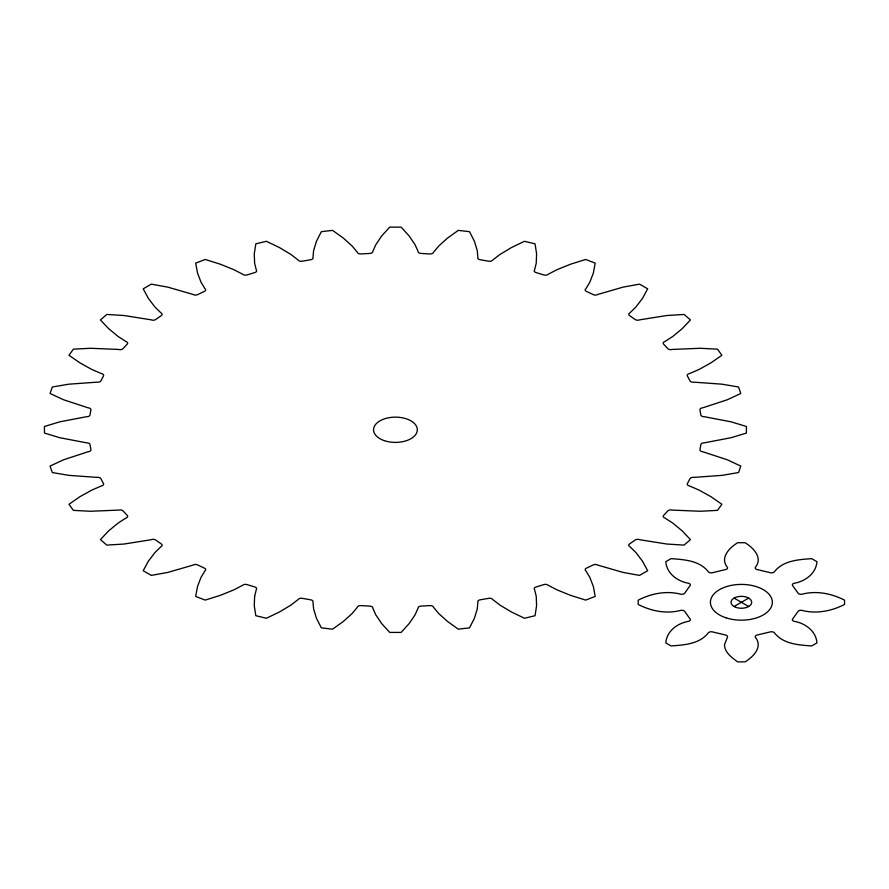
<?xml version="1.0" encoding="UTF-8"?>
<svg xmlns="http://www.w3.org/2000/svg" width="889" height="889" viewBox="0 0 889 889"><rect width="100%" height="100%" fill="white"/><g stroke="black" fill="none" stroke-linecap="round" stroke-linejoin="round"><path stroke-width="1.33" d="M734.07 606.509L748.671 598.086M734.07 598.086L748.671 606.509M254.621 596.341L254.276 605.798L255.832 615.721L266.4 618.255L279.657 611.865L290.992 605.042L298.126 599.542A3.245 1.867 0 0 1 302.216 598.341L310.728 599.831A3.245 1.867 0 0 1 312.972 602.142L313.617 609.009L316.473 618.311L321.351 627.878L332.564 629.168L343.41 621.411L352.222 613.443L357.367 607.243A3.245 1.867 0 0 1 360.967 605.598L369.824 606.109A3.245 1.867 0 0 1 372.802 608.12L375.747 614.777L381.692 623.589L389.715 632.412L401.15 632.412L409.162 623.589L415.107 614.777L418.063 608.12A3.245 1.867 0 0 1 421.042 606.109L429.898 605.598A3.245 1.867 0 0 1 433.499 607.243L438.644 613.443L447.456 621.411L458.291 629.168L469.514 627.878L474.393 618.311L477.249 609.009L477.893 602.142A3.245 1.867 0 0 1 480.127 599.831L488.65 598.341A3.245 1.867 0 0 1 492.739 599.542L499.874 605.042L511.208 611.865L524.466 618.255L535.034 615.721L536.589 605.798L536.245 596.341L534.556 589.54A3.245 1.867 0 0 1 535.967 587.029L543.824 584.595A3.245 1.867 0 0 1 548.235 585.318L557.092 589.907L570.516 595.33L585.673 600.097L595.186 596.43L593.352 586.518L589.818 577.283L585.862 570.805A3.245 1.867 0 0 1 586.407 568.171L593.285 564.915A3.245 1.867 0 0 1 597.853 565.126L623.089 572.427L639.569 575.394L647.659 570.727L642.514 561.215L635.935 552.558L629.868 546.646A3.245 1.867 0 0 1 629.501 544.001L635.146 540.034A3.245 1.867 0 0 1 639.702 539.723L666.917 544.046L684.086 545.101L690.442 539.612L682.185 530.855L672.806 523.11L664.85 517.987A3.245 1.867 0 0 1 663.605 515.442L667.795 510.908A3.245 1.867 0 0 1 672.162 510.097L700.321 511.264L717.512 510.375L721.89 504.274L710.833 496.618L699.01 490.072L689.486 485.95A3.245 1.867 0 0 1 687.397 483.594L689.986 478.671A3.245 1.867 0 0 1 693.987 477.382L722.001 475.359L738.559 472.548L740.781 466.069L727.358 459.802L702.81 451.756A3.245 1.867 0 0 1 699.976 449.678L700.843 444.556A3.245 1.867 0 0 1 704.332 442.844L731.125 437.699L746.416 433.076L746.416 426.476L731.125 421.842L704.332 416.708A3.245 1.867 0 0 1 700.843 414.985L699.976 409.873A3.245 1.867 0 0 1 702.81 407.795L727.358 399.739L740.781 393.483L738.559 387.004L722.001 384.181L693.987 382.17A3.245 1.867 0 0 1 689.986 380.87L687.397 375.958A3.245 1.867 0 0 1 689.486 373.591L699.01 369.468L710.833 362.934L721.89 355.278L717.512 349.177L700.321 348.277L672.162 349.455A3.245 1.867 0 0 1 667.795 348.632L663.605 344.099A3.245 1.867 0 0 1 664.85 341.554L672.806 336.442L682.185 328.697L690.442 319.94L684.086 314.45L666.917 315.506L639.702 319.829A3.245 1.867 0 0 1 635.146 319.518L629.501 315.539A3.245 1.867 0 0 1 629.868 312.906L635.935 306.994L642.514 298.337L647.659 288.825L639.569 284.147L623.089 287.125L597.853 294.426A3.245 1.867 0 0 1 593.285 294.637L586.407 291.37A3.245 1.867 0 0 1 585.862 288.747L589.818 282.257L593.352 273.034L595.186 263.122L585.673 259.455L570.516 264.222L557.092 269.634L548.235 274.223A3.245 1.867 0 0 1 543.824 274.945L535.967 272.523A3.245 1.867 0 0 1 534.556 270.012L536.245 263.2L536.589 253.754L535.034 243.819L524.466 241.297L511.208 247.675L499.874 254.51L492.739 260.01A3.245 1.867 0 0 1 488.65 261.21L480.127 259.721A3.245 1.867 0 0 1 477.893 257.41L477.249 250.542L474.393 241.23L469.514 231.673L458.291 230.384L447.456 238.141L438.644 246.109L433.499 252.309A3.245 1.867 0 0 1 429.898 253.943L421.042 253.443A3.245 1.867 0 0 1 418.063 251.431L415.107 244.775L409.162 235.963L401.15 227.14L389.715 227.14L381.692 235.963L375.747 244.775L372.802 251.431A3.245 1.867 0 0 1 369.824 253.443L360.967 253.943A3.245 1.867 0 0 1 357.367 252.309L352.222 246.109L343.41 238.141L332.564 230.384L321.351 231.673L316.473 241.23L313.617 250.542L312.972 257.41A3.245 1.867 0 0 1 310.728 259.721L302.216 261.21A3.245 1.867 0 0 1 298.126 260.01L290.992 254.51L279.657 247.675L266.4 241.297L255.832 243.819L254.276 253.754L254.621 263.2L256.31 270.012A3.245 1.867 0 0 1 254.899 272.523L247.042 274.945A3.245 1.867 0 0 1 242.63 274.223L233.774 269.634L220.35 264.222L205.192 259.455L195.68 263.122L197.514 273.034L201.047 282.257L204.992 288.747A3.245 1.867 0 0 1 204.459 291.37L197.58 294.637A3.245 1.867 0 0 1 193.013 294.426L167.777 287.125L151.297 284.147L143.207 288.825L148.352 298.337L154.93 306.994L160.998 312.906A3.245 1.867 0 0 1 161.365 315.539L155.719 319.518A3.245 1.867 0 0 1 151.163 319.829L123.938 315.506L106.78 314.45L100.424 319.94L108.68 328.697L118.059 336.442L126.016 341.554A3.245 1.867 0 0 1 127.26 344.099L123.06 348.632A3.245 1.867 0 0 1 118.704 349.455L90.545 348.277L73.354 349.177L68.975 355.278L80.032 362.934L91.856 369.468L101.379 373.591A3.245 1.867 0 0 1 103.468 375.958L100.879 380.87A3.245 1.867 0 0 1 96.879 382.17L68.864 384.181L52.307 387.004L50.073 393.483L63.508 399.739L88.044 407.795A3.245 1.867 0 0 1 90.889 409.873L90.011 414.985A3.245 1.867 0 0 1 86.533 416.708L59.741 421.842L44.45 426.476L44.45 433.076L59.741 437.699L86.533 442.844A3.245 1.867 0 0 1 90.011 444.556L90.889 449.678A3.245 1.867 0 0 1 88.044 451.756L63.508 459.802L50.073 466.069L52.307 472.548L68.864 475.359L96.879 477.382A3.245 1.867 0 0 1 100.879 478.671L103.468 483.594A3.245 1.867 0 0 1 101.379 485.95L91.856 490.072L80.032 496.618L68.975 504.274L73.354 510.375L90.545 511.264L118.704 510.097A3.245 1.867 0 0 1 123.06 510.908L127.26 515.442A3.245 1.867 0 0 1 126.016 517.987L118.059 523.11L108.68 530.855L100.424 539.612L106.78 545.101L123.938 544.046L151.163 539.723A3.245 1.867 0 0 1 155.719 540.034L161.365 544.001A3.245 1.867 0 0 1 160.998 546.646L154.93 552.558L148.352 561.215L143.207 570.727L151.297 575.394L167.777 572.427L193.013 565.126A3.245 1.867 0 0 1 197.58 564.915L204.459 568.171A3.245 1.867 0 0 1 204.992 570.805L201.047 577.283L197.514 586.518L195.68 596.43L205.192 600.097L220.35 595.33L233.774 589.907L242.63 585.318A3.245 1.867 0 0 1 247.042 584.595L254.899 587.029A3.245 1.867 0 0 1 256.31 589.54L254.621 596.341M724.491 644.725C724.557 652.504 731.969 657.727 737.648 661.861L745.104 661.861C753.127 656.949 763.34 646.87 755.272 637.146A3.245 1.867 0 0 1 757.706 634.902L769.763 632.023A3.245 1.867 0 0 1 774.23 632.612C783.042 644.092 798.489 645.003 811.69 645.936L816.969 642.891C816.035 630.89 805.023 623.078 793.888 621.267A3.245 1.867 0 0 1 792.855 618.688L797.855 611.721A3.245 1.867 0 0 1 801.745 610.321C816.213 614.188 831.448 611.154 844.55 604.453L844.55 600.142C831.448 593.441 816.213 590.407 801.745 594.274A3.245 1.867 0 0 1 797.855 592.863L792.855 585.907A3.245 1.867 0 0 1 793.888 583.328C805.023 581.506 816.035 573.694 816.969 561.692L811.69 558.648C798.489 559.592 783.042 560.503 774.23 571.971A3.245 1.867 0 0 1 769.763 572.572L757.706 569.682A3.245 1.867 0 0 1 755.272 567.449C763.34 557.714 753.127 547.646 745.104 542.723L737.648 542.723C729.613 547.646 719.412 557.714 727.469 567.449A3.245 1.867 0 0 1 725.046 569.682L712.989 572.572A3.245 1.867 0 0 1 708.522 571.971C699.71 560.503 684.263 559.592 671.051 558.648L665.783 561.692C666.717 573.694 677.718 581.506 688.864 583.328A3.245 1.867 0 0 1 689.886 585.907L684.897 592.863A3.245 1.867 0 0 1 681.007 594.274C666.528 590.407 651.304 593.441 638.202 600.142L638.202 604.453C651.304 611.154 666.528 614.188 681.007 610.321A3.245 1.867 0 0 1 684.897 611.721L689.886 618.688A3.245 1.867 0 0 1 688.864 621.267C677.718 623.078 666.717 630.89 665.783 642.891L671.051 645.936C684.263 645.003 699.71 644.092 708.522 632.612A3.245 1.867 0 0 1 712.989 632.023L725.046 634.902A3.245 1.867 0 0 1 727.469 637.146L724.491 644.725M384.192 440.611A21.892 12.635 0 0 0 417.319 429.976A21.892 12.635 0 0 0 384.793 418.73A21.892 12.635 0 0 0 384.192 440.611M735.636 607.254A10.324 5.956 0 0 0 751.672 602.686A10.324 5.956 0 0 0 736.803 596.952A10.324 5.956 0 0 0 735.636 607.254M725.891 617.777A30.971 17.88 0 0 0 772.352 602.298A30.971 17.88 0 0 0 725.891 586.807A30.971 17.88 0 0 0 725.891 617.777"/></g></svg>
